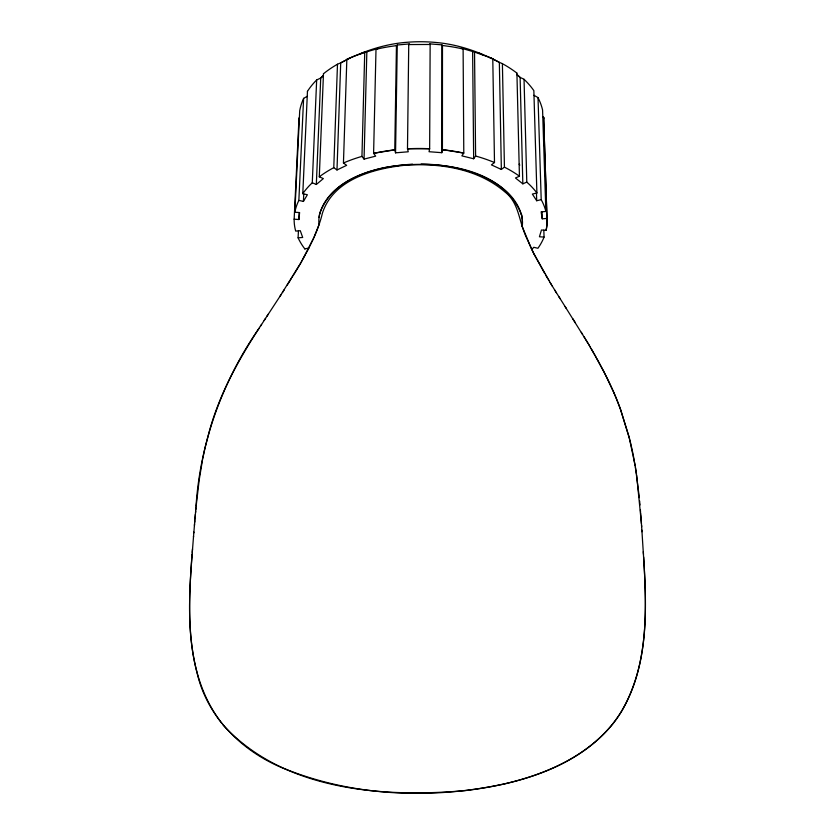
<?xml version="1.0" encoding="UTF-8"?>
<svg xmlns="http://www.w3.org/2000/svg" width="835" height="835" viewBox="0 0 835 835"><rect width="100%" height="100%" fill="white"/><g stroke="black" fill="none" stroke-linecap="round" stroke-linejoin="round"><path stroke-width="1.25" d="M441.798 152.69L441.882 44.86L429.576 43.848L430.14 44.474L429.649 148.734L429.054 151.72L441.798 152.69L442.425 149.705L442.477 45.487L441.882 44.86M408.733 44.547L407.49 148.797L408.252 151.782L395.55 152.836L394.767 149.862L396.448 45.643L397.262 45.006L409.505 43.911L408.733 44.547L430.14 44.474M299.368 117.766L299.139 122.599M395.55 152.836L397.262 45.006M376 49.307L373.6 153.379L375.677 156.135L364.05 159.109L361.952 156.364L364.738 52.428L378.078 48.451L376 49.307A181.383 181.383 0 0 1 393.838 45.988L396.448 45.643M364.05 159.109L366.857 51.561M346.838 59.619A135.395 135.395 0 0 0 340.711 62.896L337.486 64.201L333.77 167.658L336.985 169.975L346.65 165.34L343.446 163.002L346.838 59.358L354.499 56.06C371.095 48.816 388.682 43.65 406.802 42.303A164.62 164.62 0 0 1 437.289 42.606C455.461 44.297 473.007 49.86 489.54 57.448L492.786 58.857L494.497 162.533L491.418 164.881L501.355 169.463L504.434 167.125L502.399 63.648L499.351 62.364A137.587 137.587 0 0 0 492.796 58.993L489.759 57.584M336.985 169.975L340.711 62.896L350.053 58.064M316.663 79.951L312.28 182.75L316.329 184.483L320.723 78.062L323.395 75.536A131.857 131.857 0 0 0 320.723 78.062L316.663 79.951A70.109 70.109 0 0 0 307.426 91.359M316.329 184.483L323.354 178.586L319.294 176.843L323.469 73.783M304.858 248.934A56.248 56.248 0 0 1 298.095 237.829L298.439 230.857M307.457 91.38L302.792 193.699L307.374 194.753L303.418 201.433L298.857 200.379L303.616 98.363L307.228 96.338M303.418 201.433L303.752 193.918M299.003 118.027L294.15 219.188L298.878 219.532L299.608 212.57L294.849 212.226L299.713 110.752A50.674 50.674 0 0 1 303.637 98.373M298.878 219.532L299.212 212.549M192.092 554.158C189.096 593.633 186.936 634.172 197.091 672.864C207.393 718.257 243.997 753.253 286.541 769.526C355.491 796.736 432.885 799.45 504.924 783.804C544.963 774.4 585.753 757.178 612.285 724.498A123.183 123.183 0 0 0 622.044 710.46C653.043 656.362 645.518 591.305 641.99 531.759L641.885 530.141M193.553 536.133C188.762 598.726 180.819 670.202 221.839 723.392M192.227 552.394L192.509 548.887M193.49 536.947L194.555 523.889M193.824 532.866L193.887 532.052M194.43 525.497L194.826 520.685M194.691 522.282L195.39 514.256M194.962 519.078L195.682 511.03M195.536 512.648L195.985 507.795M195.828 509.423C199.461 444.45 222.016 381.522 259.132 328.218M196.141 506.177L199.189 479.989L202.435 460.294M202.602 459.438L202.769 458.592M202.936 457.747L204.909 448.458M531.415 248.778L522.23 226.546A33.557 33.557 0 0 0 521.604 215.263C502.931 165.048 431.476 159.401 386.156 167.271C359.802 172.501 327.978 186.111 319.836 213.29M205.107 447.612L209.835 429.461M319.805 213.416L319.721 213.781A34.058 34.058 0 0 0 319.064 217.486A33.15 33.15 0 0 0 318.991 224.824L313.709 238.017M319.064 217.486A34.131 34.131 0 0 1 319.774 213.53L319.93 212.894M210.096 428.585C220.847 391.072 240.25 356.816 261.585 324.418M319.774 213.53C332.633 176.623 377.712 166.29 412.48 164.192M315.045 234.948L315.338 234.27A165.925 165.925 0 0 0 317.258 229.552L319.492 223.352A108.947 108.947 0 0 0 322.383 213.249C333.102 179.807 372.796 168.785 404.046 165.351C439.012 162.721 477.39 168.399 504.81 191.852C517.596 201.475 518.702 217.517 523.889 231.285A166.134 166.134 0 0 0 525.726 236.044L533.596 253.203L544.785 273.598M314.461 236.305L314.753 235.627M314.158 236.983L308.501 248.788M313.396 238.695L300.673 263.098L279.913 296.435M308.084 249.623L307.207 251.283M306.769 252.118L305.881 253.777M305.433 254.612L302.656 259.643M301.696 261.324L302.176 260.478M300.673 263.098L301.195 262.211M299.64 264.883L300.162 263.996M299.118 265.78L294.233 273.922M293.106 275.748L293.67 274.83M291.968 277.585L292.542 276.667M290.81 279.443L291.394 278.514M290.225 280.372L288.461 283.169M287.261 285.048L287.866 284.109M282.397 292.626L284.224 289.787M260.363 326.308L281.155 294.525M264.163 320.452L265.52 318.386M266.866 316.319L268.202 314.273M473.664 158.765L475.606 156.009L474.53 52.052L461.244 48.169L463.112 49.014L463.79 153.087L461.87 155.863L473.664 158.765L472.62 51.196M534.097 254.184L531.832 249.644L533.722 247.296L537.928 248.266A52.772 52.772 0 0 0 544.065 237.109L543.815 230.168M360.417 53.858L365.636 51.645M522.835 183.846L526.791 182.093L524.036 79.262L520.111 77.404A131.366 131.366 0 0 0 516.948 74.566L520.111 77.404L522.835 183.846L515.466 177.991L519.433 176.216L516.917 73.136M364.738 52.428L354.499 56.06A139.111 139.111 0 0 0 346.838 59.358M304.838 248.945L308.929 247.964M524.015 79.283A74.816 74.816 0 0 1 533.847 90.618L536.895 192.979L532.365 194.075L536.696 200.734L541.205 199.648L538.011 97.601L533.962 95.294M537.99 97.611A52.751 52.751 0 0 1 542.573 109.959L545.871 211.474L541.132 211.85L542.249 218.801L546.967 218.436L543.627 117.234L542.771 116.639M298.116 237.818L302.698 237.464L300.287 230.71L295.684 231.076A42.188 42.188 0 0 1 294.139 219.104M543.721 118.914L543.71 118.81A46.666 46.666 0 0 0 543.627 117.234L547.05 220.033A41.625 41.625 0 0 1 546.09 230.335L541.466 230.001L539.431 236.764L544.034 237.098M442.477 45.487L450.336 46.551A183.763 183.763 0 0 1 463.122 49.014M474.53 52.052L489.32 57.354A142.722 142.722 0 0 1 492.786 58.857M478.267 52.741L483.444 55.047M492.765 58.982L499.351 62.364L501.355 169.463M223.999 726.022C284.151 790.453 382.106 797.832 464.907 790.641C518.608 784.086 576.463 767.762 612.285 724.498A123.496 123.496 0 0 0 622.044 710.46C648.868 664.232 646.655 608.548 643.66 557.018M223.634 725.584L222.548 724.279M519.14 164.151L519.798 165.121M565.076 306.529L587.892 343.091M566.349 308.533L555.912 291.968M572.81 318.73L575.44 322.894M558.897 296.749L560.108 298.669M554.722 290.058L556.507 292.928M555.317 291.008L550.067 282.47M581.306 332.299L582.621 334.428M551.789 285.299L552.373 286.248M583.936 336.578L585.262 338.739M551.215 284.359L534.285 254.56M585.919 339.824L589.176 345.252M548.376 279.673L548.939 280.602M547.823 278.744L545.61 275.007M588.529 344.166L590.47 347.423M589.823 346.337L603.705 371.22L614.049 393.066M591.117 348.529L593.695 352.965M594.343 354.092L594.99 355.219M595.637 356.347L596.273 357.484M596.921 358.632L607.285 378.339A316.423 316.423 0 0 1 620.562 409.526L629.047 436.809L635.195 465.753M629.705 439.387L620.562 409.526A310.359 310.359 0 0 0 614.049 393.066M629.914 440.254L630.957 444.554M631.156 445.42L632.836 453.113M521.562 215.023L521.614 215.263A33.39 33.39 0 0 1 522.23 226.546M521.614 215.263L521.416 214.365M521.52 214.845C513.097 186.32 480.135 172.709 452.873 167.23A173.033 173.033 0 0 0 421.143 164.077M633.014 453.958L633.18 454.804M633.347 455.649L636.5 474.05M635.466 467.412L639.339 497.702M636.614 474.885L641.437 523.649M639.641 500.948L639.787 502.566M639.86 503.38L640.007 504.998M640.403 509.83L640.476 510.634M640.539 511.438L640.602 512.241M640.664 513.045L640.727 513.849M640.789 514.652L641.666 526.895M641.551 525.267L641.99 531.759M643.315 551.726L643.493 554.356M547.05 220.033L546.967 218.436A41.301 41.301 0 0 1 547.05 220.033A41.541 41.541 0 0 1 546.1 230.335M542.03 211.777L542.249 218.801M536.467 193.083L536.696 200.734M502.388 63.669A111.097 111.097 0 0 1 516.928 73.115M323.448 73.762A104.49 104.49 0 0 1 337.497 64.222M541.184 199.659A48.054 48.054 0 0 1 545.902 211.474M526.77 182.113A73.323 73.323 0 0 1 536.926 192.958M504.423 167.146A116.023 116.023 0 0 1 519.453 176.195M475.606 156.02A166.457 166.457 0 0 1 494.497 162.522M343.435 162.992A158.786 158.786 0 0 1 361.962 156.385M319.273 176.811A108.487 108.487 0 0 1 333.781 167.678M302.761 193.678A68.073 68.073 0 0 1 312.3 182.771M294.828 212.226A45.8 45.8 0 0 1 298.867 200.39M374.884 153.097L373.6 153.379A202.362 202.362 0 0 1 394.767 149.862L374.884 153.097M408.868 148.734L407.49 148.797A221.348 221.348 0 0 1 429.649 148.734L408.868 148.734M443.782 149.851L442.425 149.705A207.268 207.268 0 0 1 463.79 153.087L443.782 149.851"/></g></svg>
